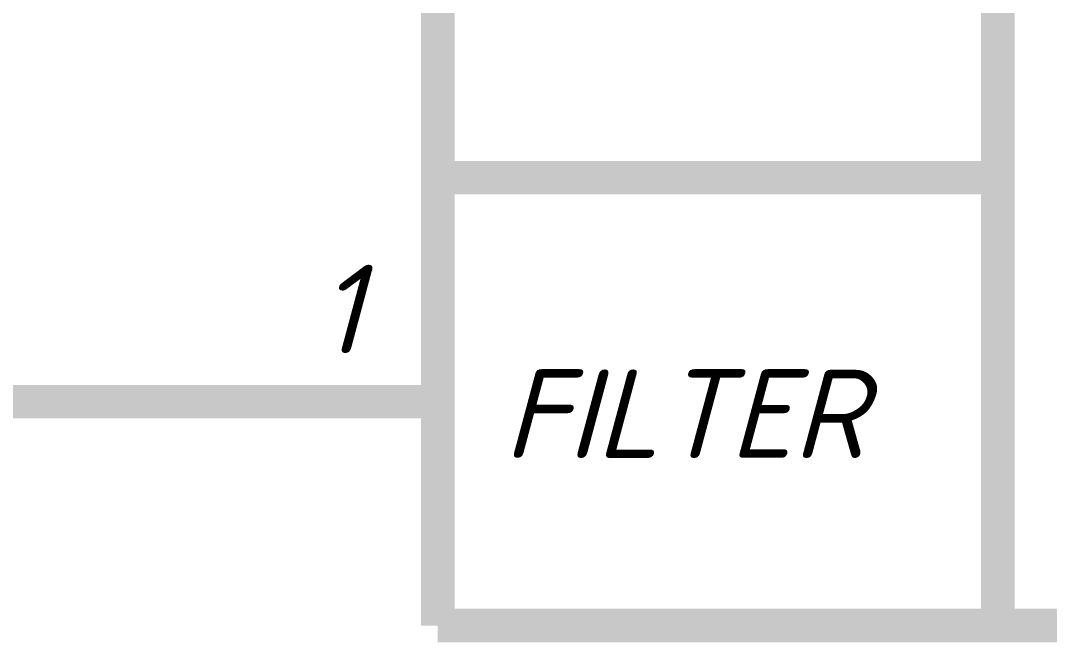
# Model space of a CAD drawing. Header units: inches. Extents: x 0 to 841, y 0 to 594.
# Drawn here: x 203.21 to 226.17, y 284.62 to 298.49 of the extents above; entities that cross this region are included whole.
import ezdxf

# ---------------------------------------------------------------- set-up
doc = ezdxf.new("R2010")
doc.units = ezdxf.units.IN
doc.layers.add('Sheet', color=255, linetype='Continuous')
doc.styles.get("Standard").update_dxf_attribs({"font": 'isocpeui.ttf'})

msp = doc.modelspace()

# ---------------------------------------------------------------- linework, layer by layer
at = {"layer": 'Sheet'}
for points in [[(212.518, 309.993, 0.749, 0.749, 0), (212.518, 284.996, 0.749, 0.749, 0)], [(225.016, 309.993, 0.749, 0.749, 0), (225.016, 284.996, 0.749, 0.749, 0)], [(212.518, 294.99, 0.749, 0.749, 0), (225.016, 294.99, 0.749, 0.749, 0)], [(202.513, 289.993, 0.749, 0.749, 0), (207.521, 289.993, 0.749, 0.749, 0)], [(207.521, 289.993, 0.749, 0.749, 0), (212.518, 289.993, 0.749, 0.749, 0)], [(212.518, 289.993, 0.3, 0.3, 0), (207.521, 289.993, 0.3, 0.3, 0)], [(212.518, 284.996, 0.749, 0.749, 0), (247.519, 284.996, 0.749, 0.749, 0)]]:
    msp.add_lwpolyline(points, format="xyseb", dxfattribs=at)

# ---------------------------------------------------------------- texts
for s, height, p in [('1', 1.976, (209.846, 291.071)), ('FILTER', 1.9764, (213.978, 288.735))]:
    msp.add_text(s, height=height, dxfattribs=at).set_placement(p)

doc.saveas('drawing.dxf')
